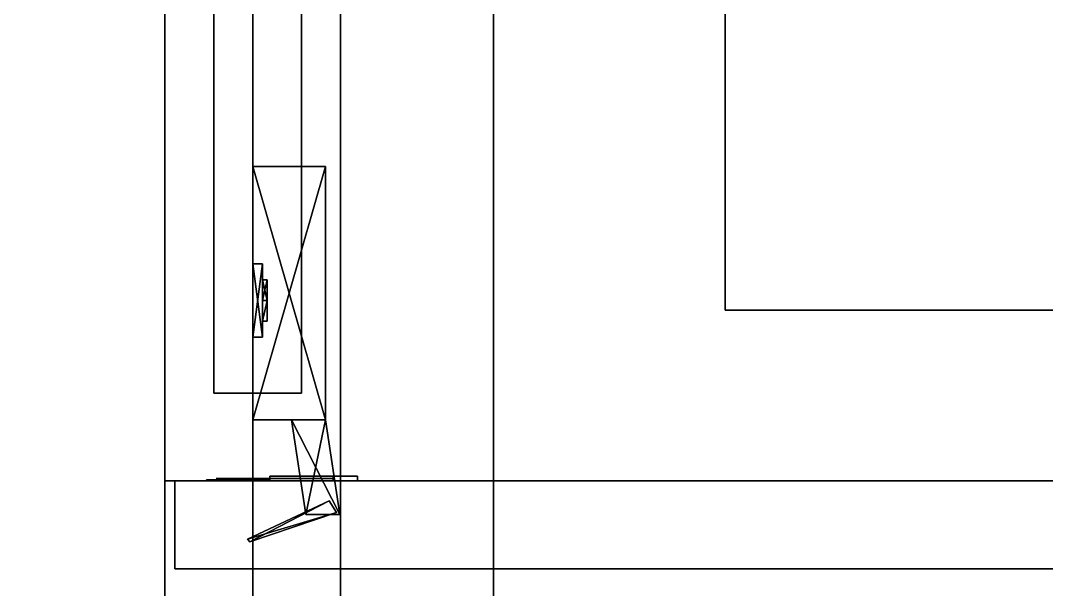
# Model space of a CAD drawing. Extents: x 0 to 6014, y -2463 to 0.
# Drawn here: x 908.4 to 1118.9, y -652.3 to -535.6 of the extents above; entities that cross this region are included whole.
import ezdxf

# ---------------------------------------------------------------- set-up
doc = ezdxf.new("R2010")
doc.units = 0
for name, color, linetype in [('LAYER0', 7, 'CONTINUOUS'), ('LAYER1', 7, 'CONTINUOUS'), ('LAYER301', 34, 'CONTINUOUS'), ('LAYER302', 34, 'CONTINUOUS'), ('LAYER303', 34, 'CONTINUOUS'), ('LAYER320', 28, 'CONTINUOUS'), ('LAYER321', 253, 'CONTINUOUS'), ('LAYER322', 28, 'CONTINUOUS'), ('LAYER323', 253, 'CONTINUOUS'), ('LAYER324', 34, 'CONTINUOUS'), ('LAYER325', 28, 'CONTINUOUS'), ('LAYER326', 253, 'CONTINUOUS'), ('LAYER327', 7, 'CONTINUOUS'), ('LAYER328', 34, 'CONTINUOUS'), ('LAYER380', 34, 'CONTINUOUS'), ('LAYER383', 7, 'CONTINUOUS'), ('LAYER394', 7, 'CONTINUOUS'), ('LAYER403', 7, 'CONTINUOUS'), ('LAYER407', 7, 'CONTINUOUS'), ('LAYER422', 250, 'CONTINUOUS'), ('LAYER565', 7, 'CONTINUOUS')]:
    doc.layers.add(name, color=color, linetype=linetype)

msp = doc.modelspace()

# ---------------------------------------------------------------- linework, layer by layer
at = {"layer": 'LAYER0'}
for points, invisible_edges in [([(1065, -20), (0, -1850), (0, -20), (1065, -20)], 1), ([(0, -1850), (1065, -20), (1065, -275), (0, -1850)], 5), ([(2107, -1850, 5), (0, -20, 5), (0, -1850, 5), (2107, -1850, 5)], 1), ([(0, -20, 5), (2107, -1850, 5), (1065, -275, 5), (0, -20, 5)], 7), ([(0, -1850), (1065, -275), (2107, -1850), (0, -1850)], 3), ([(2107, -1850), (1065, -275), (1510, -275), (2107, -1850)], 5), ([(1065, -275, 5), (2107, -1850, 5), (1510, -275, 5), (1065, -275, 5)], 3)]:
    msp.add_3dface(points, dxfattribs=dict(at, invisible_edges=invisible_edges))
at = {"layer": 'LAYER301', "invisible_edges": 1}
for points in [[(1640, -430, 1373), (956, -630, 1373), (956, -430, 1373), (1640, -430, 1373)], [(956, -630, 1373), (1640, -430, 1373), (1640, -630, 1373), (956, -630, 1373)], [(956, -430, 1391), (956, -630, 1373), (956, -630, 1391), (956, -430, 1391)], [(956, -630, 1373), (956, -430, 1391), (956, -430, 1373), (956, -630, 1373)], [(1640, -630, 1391), (956, -430, 1391), (956, -630, 1391), (1640, -630, 1391)], [(956, -430, 1391), (1640, -630, 1391), (1640, -430, 1391), (956, -430, 1391)], [(1640, -630, 1391), (956, -630, 1373), (1640, -630, 1373), (1640, -630, 1391)], [(956, -630, 1373), (1640, -630, 1391), (956, -630, 1391), (956, -630, 1373)]]:
    msp.add_3dface(points, dxfattribs=at)
at = {"layer": 'LAYER302', "invisible_edges": 1}
for points in [[(956, -430, 2382), (1640, -630, 2382), (1640, -430, 2382), (956, -430, 2382)], [(1640, -630, 2382), (956, -430, 2382), (956, -630, 2382), (1640, -630, 2382)], [(956, -430, 2382), (956, -630, 2364), (956, -630, 2382), (956, -430, 2382)], [(956, -630, 2364), (956, -430, 2382), (956, -430, 2364), (956, -630, 2364)], [(956, -630, 2364), (1640, -430, 2364), (1640, -630, 2364), (956, -630, 2364)], [(1640, -430, 2364), (956, -630, 2364), (956, -430, 2364), (1640, -430, 2364)], [(956, -630, 2364), (1640, -630, 2382), (956, -630, 2382), (956, -630, 2364)], [(1640, -630, 2382), (956, -630, 2364), (1640, -630, 2364), (1640, -630, 2382)]]:
    msp.add_3dface(points, dxfattribs=at)
at = {"layer": 'LAYER303', "invisible_edges": 1}
for points in [[(938, -430, 1372), (956, -630, 1372), (938, -630, 1372), (938, -430, 1372)], [(956, -630, 1372), (938, -430, 1372), (956, -430, 1372), (956, -630, 1372)], [(956, -430, 2383), (938, -630, 2383), (956, -630, 2383), (956, -430, 2383)], [(938, -630, 2383), (956, -430, 2383), (938, -430, 2383), (938, -630, 2383)], [(938, -630, 2383), (938, -430, 1372), (938, -630, 1372), (938, -630, 2383)], [(938, -430, 1372), (938, -630, 2383), (938, -430, 2383), (938, -430, 1372)], [(956, -430, 2383), (956, -630, 1372), (956, -430, 1372), (956, -430, 2383)], [(956, -630, 1372), (956, -430, 2383), (956, -630, 2383), (956, -630, 1372)], [(938, -630, 2383), (956, -630, 1372), (956, -630, 2383), (938, -630, 2383)], [(956, -630, 1372), (938, -630, 2383), (938, -630, 1372), (956, -630, 1372)]]:
    msp.add_3dface(points, dxfattribs=at)
at = {"layer": 'LAYER320'}
for points, invisible_edges in [([(948.5, -629.5, 1480.5), (948.5, -629.5, 1469.5), (955.5, -629.5, 1469.5), (955.2905, -629.5, 1480.317)], 4), ([(955.2905, -629.5, 1480.317), (955.5, -629.5, 1469.5), (959.5, -629.5, 1466), (959.5, -629.5, 1484)], 5), ([(977.5, -629, 1454), (972.5, -629, 1466), (959.5, -629, 1466), (959.5, -629, 1454)], 1), ([(977.5, -629, 1496), (972.5, -629, 1484), (959.5, -629, 1484), (959.5, -629, 1496)], 1), ([(959.5, -629.5, 1484), (959.5, -629.5, 1466), (972.5, -629.5, 1466), (972.5, -629.5, 1484)], 1), ([(977.5, -629, 1496), (977.5, -629, 1454), (972.5, -629, 1466), (972.5, -629, 1484)], 10), ([(947.4895, -629.75, 1470.025), (946.5, -629.75, 1475), (948.5, -629.75, 1475), (948.5, -629.75, 1469.5)], 10), ([(946.5, -629.75, 1475), (947.4895, -629.75, 1479.975), (948.5, -629.75, 1480.5), (948.5, -629.75, 1475)], 10), ([(950.3076, -629.75, 1465.808), (947.4895, -629.75, 1470.025), (948.5, -629.75, 1469.5), (952, -629.75, 1469.5)], 10), ([(947.4895, -629.75, 1479.975), (950.3076, -629.75, 1484.192), (952, -629.75, 1480.5), (948.5, -629.75, 1480.5)], 10), ([(954.5251, -629.75, 1462.99), (950.3076, -629.75, 1465.808), (952, -629.75, 1469.5), (955.5, -629.75, 1469.5)], 10), ([(950.3076, -629.75, 1484.192), (954.5251, -629.75, 1487.01), (955.5, -629.75, 1480.5), (952, -629.75, 1480.5)], 10), ([(959.5, -629.75, 1462), (954.5251, -629.75, 1462.99), (955.5, -629.75, 1469.5), (959.5, -629.75, 1466)], 2), ([(954.5251, -629.75, 1487.01), (959.5, -629.75, 1488), (959.5, -629.75, 1484), (955.5, -629.75, 1480.5)], 8)]:
    msp.add_3dface(points, dxfattribs=dict(at, invisible_edges=invisible_edges))
for points in [[(977.5, -629, 1454), (959.5, -629, 1454), (959.5, -629, 1454), (977.5, -629, 1454)], [(977.5, -629, 1496), (959.5, -629, 1496), (959.5, -629, 1496), (977.5, -629, 1496)], [(972.5, -629, 1466), (972.5, -630, 1466), (959.5, -630, 1466), (959.5, -629, 1466)], [(959.5, -629, 1466), (959.5, -630, 1466), (959.5, -630, 1454), (959.5, -629, 1454)], [(959.5, -629, 1454), (959.5, -630, 1454), (977.5, -630, 1454), (977.5, -629, 1454)], [(972.5, -629, 1484), (972.5, -630, 1484), (959.5, -630, 1484), (959.5, -629, 1484)], [(959.5, -629, 1484), (959.5, -630, 1484), (959.5, -630, 1496), (959.5, -629, 1496)], [(959.5, -629, 1496), (959.5, -630, 1496), (977.5, -630, 1496), (977.5, -629, 1496)], [(972.5, -629, 1466), (972.5, -630, 1466), (972.5, -630, 1484), (972.5, -629, 1484)], [(977.5, -629, 1496), (977.5, -630, 1496), (977.5, -629, 1496)], [(977.5, -630, 1454), (977.5, -630, 1496), (977.5, -629, 1496), (977.5, -629, 1454)], [(959.5, -630, 1466), (959.5, -630, 1454), (959.5, -630, 1466)], [(959.5, -630, 1484), (959.5, -630, 1496), (959.5, -630, 1484)], [(977.5, -630, 1454), (959.5, -630, 1454), (959.5, -630, 1496), (977.5, -630, 1496)], [(972.5, -630, 1466), (972.5, -630, 1484), (972.5, -630, 1466)]]:
    msp.add_3dface(points, dxfattribs=at)
at = {"layer": 'LAYER321'}
for points in [[(956, -565.5, 1468.217), (970.9214, -617.5, 1468.217), (956, -617.5, 1468.217), (956, -565.5, 1468.217)], [(970.9214, -565.5, 1468.217), (970.9214, -617.5, 1468.217), (956, -565.5, 1468.217), (970.9214, -565.5, 1468.217)], [(956, -565.5, 1481.783), (970.9214, -565.5, 1468.217), (956, -565.5, 1468.217), (956, -565.5, 1481.783)], [(970.9214, -565.5, 1481.783), (970.9214, -565.5, 1468.217), (956, -565.5, 1481.783), (970.9214, -565.5, 1481.783)], [(956, -617.5, 1481.783), (970.9214, -565.5, 1481.783), (956, -565.5, 1481.783), (956, -617.5, 1481.783)], [(970.9214, -617.5, 1481.783), (970.9214, -565.5, 1481.783), (956, -617.5, 1481.783), (970.9214, -617.5, 1481.783)], [(970.9214, -565.5, 1468.217), (970.9214, -617.5, 1481.783), (970.9214, -617.5, 1468.217), (970.9214, -565.5, 1468.217)], [(970.9214, -565.5, 1481.783), (970.9214, -617.5, 1481.783), (970.9214, -565.5, 1468.217), (970.9214, -565.5, 1481.783)], [(956, -585.5, 1501), (956, -600.5, 1501), (957.9895, -600.5, 1501), (956, -585.5, 1501)], [(957.9895, -585.5, 1501), (956, -585.5, 1501), (957.9895, -600.5, 1501), (957.9895, -585.5, 1501)], [(956, -585.5, 1449), (956, -585.5, 1501), (957.9895, -585.5, 1501), (956, -585.5, 1449)], [(957.9895, -585.5, 1449), (956, -585.5, 1449), (957.9895, -585.5, 1501), (957.9895, -585.5, 1449)], [(956, -600.5, 1449), (956, -585.5, 1449), (957.9895, -585.5, 1449), (956, -600.5, 1449)], [(957.9895, -600.5, 1449), (956, -600.5, 1449), (957.9895, -585.5, 1449), (957.9895, -600.5, 1449)], [(957.9895, -585.5, 1501), (957.9895, -600.5, 1501), (957.9895, -600.5, 1449), (957.9895, -585.5, 1501)], [(957.9895, -585.5, 1449), (957.9895, -585.5, 1501), (957.9895, -600.5, 1449), (957.9895, -585.5, 1449)], [(957.9895, -593, 1488.291), (958.9844, -588.7573, 1493.087), (958.9844, -593, 1488.291), (957.9895, -593, 1488.291)], [(957.9895, -588.7573, 1493.087), (958.9844, -588.7573, 1493.087), (957.9895, -593, 1488.291), (957.9895, -588.7573, 1493.087)], [(957.9895, -588.7573, 1493.087), (958.9844, -593, 1497.883), (958.9844, -588.7573, 1493.087), (957.9895, -588.7573, 1493.087)], [(957.9895, -593, 1497.883), (958.9844, -593, 1497.883), (957.9895, -588.7573, 1493.087), (957.9895, -593, 1497.883)], [(957.9895, -593, 1488.291), (957.9895, -588.7573, 1493.087), (957.9895, -593, 1497.883), (957.9895, -593, 1488.291)], [(957.9895, -593, 1452.117), (958.9844, -588.7573, 1456.913), (958.9844, -593, 1452.117), (957.9895, -593, 1452.117)], [(957.9895, -588.7573, 1456.913), (958.9844, -588.7573, 1456.913), (957.9895, -593, 1452.117), (957.9895, -588.7573, 1456.913)], [(957.9895, -588.7573, 1456.913), (958.9844, -593, 1461.709), (958.9844, -588.7573, 1456.913), (957.9895, -588.7573, 1456.913)], [(957.9895, -593, 1461.709), (958.9844, -593, 1461.709), (957.9895, -588.7573, 1456.913), (957.9895, -593, 1461.709)], [(957.9895, -593, 1452.117), (957.9895, -588.7573, 1456.913), (957.9895, -593, 1461.709), (957.9895, -593, 1452.117)], [(958.9844, -597.2427, 1493.087), (958.9844, -588.7573, 1493.087), (958.9844, -593, 1497.883), (958.9844, -597.2427, 1493.087)], [(958.9844, -593, 1488.291), (958.9844, -588.7573, 1493.087), (958.9844, -597.2427, 1493.087), (958.9844, -593, 1488.291)], [(958.9844, -597.2427, 1456.913), (958.9844, -588.7573, 1456.913), (958.9844, -593, 1461.709), (958.9844, -597.2427, 1456.913)], [(958.9844, -593, 1452.117), (958.9844, -588.7573, 1456.913), (958.9844, -597.2427, 1456.913), (958.9844, -593, 1452.117)], [(957.9895, -597.2427, 1493.087), (958.9844, -593, 1488.291), (958.9844, -597.2427, 1493.087), (957.9895, -597.2427, 1493.087)], [(957.9895, -593, 1488.291), (958.9844, -593, 1488.291), (957.9895, -597.2427, 1493.087), (957.9895, -593, 1488.291)], [(957.9895, -597.2427, 1493.087), (957.9895, -593, 1488.291), (957.9895, -593, 1497.883), (957.9895, -597.2427, 1493.087)], [(957.9895, -597.2427, 1493.087), (958.9844, -593, 1497.883), (957.9895, -593, 1497.883), (957.9895, -597.2427, 1493.087)], [(958.9844, -597.2427, 1493.087), (958.9844, -593, 1497.883), (957.9895, -597.2427, 1493.087), (958.9844, -597.2427, 1493.087)], [(957.9895, -597.2427, 1456.913), (958.9844, -593, 1452.117), (958.9844, -597.2427, 1456.913), (957.9895, -597.2427, 1456.913)], [(957.9895, -593, 1452.117), (958.9844, -593, 1452.117), (957.9895, -597.2427, 1456.913), (957.9895, -593, 1452.117)], [(957.9895, -597.2427, 1456.913), (957.9895, -593, 1452.117), (957.9895, -593, 1461.709), (957.9895, -597.2427, 1456.913)], [(957.9895, -597.2427, 1456.913), (958.9844, -593, 1461.709), (957.9895, -593, 1461.709), (957.9895, -597.2427, 1456.913)], [(958.9844, -597.2427, 1456.913), (958.9844, -593, 1461.709), (957.9895, -597.2427, 1456.913), (958.9844, -597.2427, 1456.913)], [(957.9895, -600.5, 1501), (956, -600.5, 1501), (956, -600.5, 1449), (957.9895, -600.5, 1501)], [(957.9895, -600.5, 1449), (957.9895, -600.5, 1501), (956, -600.5, 1449), (957.9895, -600.5, 1449)], [(963.958, -617.5, 1468.217), (973.9058, -636.8654, 1468.217), (966.9424, -636.8654, 1468.217), (963.958, -617.5, 1468.217)], [(970.9214, -617.5, 1468.217), (973.9058, -636.8654, 1468.217), (963.958, -617.5, 1468.217), (970.9214, -617.5, 1468.217)], [(966.9424, -636.8654, 1481.783), (970.9214, -617.5, 1481.783), (963.958, -617.5, 1481.783), (966.9424, -636.8654, 1481.783)], [(973.9058, -636.8654, 1481.783), (970.9214, -617.5, 1481.783), (966.9424, -636.8654, 1481.783), (973.9058, -636.8654, 1481.783)], [(970.9214, -617.5, 1468.217), (973.9058, -636.8654, 1481.783), (973.9058, -636.8654, 1468.217), (970.9214, -617.5, 1468.217)], [(970.9214, -617.5, 1481.783), (973.9058, -636.8654, 1481.783), (970.9214, -617.5, 1468.217), (970.9214, -617.5, 1481.783)], [(971.6919, -634.0753, 1469.348), (955.4094, -642.5, 1469.348), (954.9182, -641.9226, 1469.348), (971.6919, -634.0753, 1469.348)], [(954.9182, -641.9226, 1480.652), (973.1821, -636.4556, 1480.652), (971.6919, -634.0753, 1480.652), (954.9182, -641.9226, 1480.652)], [(973.1821, -636.4556, 1469.348), (955.4094, -642.5, 1469.348), (971.6919, -634.0753, 1469.348), (973.1821, -636.4556, 1469.348)], [(955.4094, -642.5, 1480.652), (973.1821, -636.4556, 1480.652), (954.9182, -641.9226, 1480.652), (955.4094, -642.5, 1480.652)], [(973.1821, -636.4556, 1469.348), (955.4094, -642.5, 1480.652), (955.4094, -642.5, 1469.348), (973.1821, -636.4556, 1469.348)], [(973.1821, -636.4556, 1480.652), (955.4094, -642.5, 1480.652), (973.1821, -636.4556, 1469.348), (973.1821, -636.4556, 1480.652)]]:
    msp.add_3dface(points, dxfattribs=at)
at = {"layer": 'LAYER322'}
for points, invisible_edges in [([(948.5, -629.5, 1883), (948.5, -629.5, 1872), (955.5, -629.5, 1872), (955.2905, -629.5, 1882.817)], 4), ([(955.2905, -629.5, 1882.817), (955.5, -629.5, 1872), (959.5, -629.5, 1868.5), (959.5, -629.5, 1886.5)], 5), ([(977.5, -629, 1856.5), (972.5, -629, 1868.5), (959.5, -629, 1868.5), (959.5, -629, 1856.5)], 1), ([(977.5, -629, 1898.5), (972.5, -629, 1886.5), (959.5, -629, 1886.5), (959.5, -629, 1898.5)], 1), ([(959.5, -629.5, 1886.5), (959.5, -629.5, 1868.5), (972.5, -629.5, 1868.5), (972.5, -629.5, 1886.5)], 1), ([(977.5, -629, 1898.5), (977.5, -629, 1856.5), (972.5, -629, 1868.5), (972.5, -629, 1886.5)], 10), ([(947.4895, -629.75, 1872.525), (946.5, -629.75, 1877.5), (948.5, -629.75, 1877.5), (948.5, -629.75, 1872)], 10), ([(946.5, -629.75, 1877.5), (947.4895, -629.75, 1882.475), (948.5, -629.75, 1883), (948.5, -629.75, 1877.5)], 10), ([(950.3076, -629.75, 1868.308), (947.4895, -629.75, 1872.525), (948.5, -629.75, 1872), (952, -629.75, 1872)], 10), ([(947.4895, -629.75, 1882.475), (950.3076, -629.75, 1886.692), (952, -629.75, 1883), (948.5, -629.75, 1883)], 10), ([(954.5251, -629.75, 1865.49), (950.3076, -629.75, 1868.308), (952, -629.75, 1872), (955.5, -629.75, 1872)], 10), ([(950.3076, -629.75, 1886.692), (954.5251, -629.75, 1889.51), (955.5, -629.75, 1883), (952, -629.75, 1883)], 10), ([(959.5, -629.75, 1864.5), (954.5251, -629.75, 1865.49), (955.5, -629.75, 1872), (959.5, -629.75, 1868.5)], 2), ([(954.5251, -629.75, 1889.51), (959.5, -629.75, 1890.5), (959.5, -629.75, 1886.5), (955.5, -629.75, 1883)], 8)]:
    msp.add_3dface(points, dxfattribs=dict(at, invisible_edges=invisible_edges))
for points in [[(977.5, -629, 1856.5), (959.5, -629, 1856.5), (959.5, -629, 1856.5), (977.5, -629, 1856.5)], [(977.5, -629, 1898.5), (959.5, -629, 1898.5), (959.5, -629, 1898.5), (977.5, -629, 1898.5)], [(972.5, -629, 1868.5), (972.5, -630, 1868.5), (959.5, -630, 1868.5), (959.5, -629, 1868.5)], [(959.5, -629, 1868.5), (959.5, -630, 1868.5), (959.5, -630, 1856.5), (959.5, -629, 1856.5)], [(959.5, -629, 1856.5), (959.5, -630, 1856.5), (977.5, -630, 1856.5), (977.5, -629, 1856.5)], [(972.5, -629, 1886.5), (972.5, -630, 1886.5), (959.5, -630, 1886.5), (959.5, -629, 1886.5)], [(959.5, -629, 1886.5), (959.5, -630, 1886.5), (959.5, -630, 1898.5), (959.5, -629, 1898.5)], [(959.5, -629, 1898.5), (959.5, -630, 1898.5), (977.5, -630, 1898.5), (977.5, -629, 1898.5)], [(972.5, -629, 1868.5), (972.5, -630, 1868.5), (972.5, -630, 1886.5), (972.5, -629, 1886.5)], [(977.5, -629, 1898.5), (977.5, -630, 1898.5), (977.5, -629, 1898.5)], [(977.5, -630, 1856.5), (977.5, -630, 1898.5), (977.5, -629, 1898.5), (977.5, -629, 1856.5)], [(959.5, -630, 1868.5), (959.5, -630, 1856.5), (959.5, -630, 1868.5)], [(959.5, -630, 1886.5), (959.5, -630, 1898.5), (959.5, -630, 1886.5)], [(977.5, -630, 1856.5), (959.5, -630, 1856.5), (959.5, -630, 1898.5), (977.5, -630, 1898.5)], [(972.5, -630, 1868.5), (972.5, -630, 1886.5), (972.5, -630, 1868.5)]]:
    msp.add_3dface(points, dxfattribs=at)
at = {"layer": 'LAYER323'}
for points in [[(956, -565.5, 1870.717), (970.9214, -617.5, 1870.717), (956, -617.5, 1870.717), (956, -565.5, 1870.717)], [(970.9214, -565.5, 1870.717), (970.9214, -617.5, 1870.717), (956, -565.5, 1870.717), (970.9214, -565.5, 1870.717)], [(956, -565.5, 1884.283), (970.9214, -565.5, 1870.717), (956, -565.5, 1870.717), (956, -565.5, 1884.283)], [(970.9214, -565.5, 1884.283), (970.9214, -565.5, 1870.717), (956, -565.5, 1884.283), (970.9214, -565.5, 1884.283)], [(956, -617.5, 1884.283), (970.9214, -565.5, 1884.283), (956, -565.5, 1884.283), (956, -617.5, 1884.283)], [(970.9214, -617.5, 1884.283), (970.9214, -565.5, 1884.283), (956, -617.5, 1884.283), (970.9214, -617.5, 1884.283)], [(970.9214, -565.5, 1870.717), (970.9214, -617.5, 1884.283), (970.9214, -617.5, 1870.717), (970.9214, -565.5, 1870.717)], [(970.9214, -565.5, 1884.283), (970.9214, -617.5, 1884.283), (970.9214, -565.5, 1870.717), (970.9214, -565.5, 1884.283)], [(956, -585.5, 1903.5), (956, -600.5, 1903.5), (957.9895, -600.5, 1903.5), (956, -585.5, 1903.5)], [(957.9895, -585.5, 1903.5), (956, -585.5, 1903.5), (957.9895, -600.5, 1903.5), (957.9895, -585.5, 1903.5)], [(956, -585.5, 1851.5), (956, -585.5, 1903.5), (957.9895, -585.5, 1903.5), (956, -585.5, 1851.5)], [(957.9895, -585.5, 1851.5), (956, -585.5, 1851.5), (957.9895, -585.5, 1903.5), (957.9895, -585.5, 1851.5)], [(956, -600.5, 1851.5), (956, -585.5, 1851.5), (957.9895, -585.5, 1851.5), (956, -600.5, 1851.5)], [(957.9895, -600.5, 1851.5), (956, -600.5, 1851.5), (957.9895, -585.5, 1851.5), (957.9895, -600.5, 1851.5)], [(957.9895, -585.5, 1903.5), (957.9895, -600.5, 1903.5), (957.9895, -600.5, 1851.5), (957.9895, -585.5, 1903.5)], [(957.9895, -585.5, 1851.5), (957.9895, -585.5, 1903.5), (957.9895, -600.5, 1851.5), (957.9895, -585.5, 1851.5)], [(957.9895, -593, 1890.791), (958.9844, -588.7573, 1895.587), (958.9844, -593, 1890.791), (957.9895, -593, 1890.791)], [(957.9895, -588.7573, 1895.587), (958.9844, -588.7573, 1895.587), (957.9895, -593, 1890.791), (957.9895, -588.7573, 1895.587)], [(957.9895, -588.7573, 1895.587), (958.9844, -593, 1900.383), (958.9844, -588.7573, 1895.587), (957.9895, -588.7573, 1895.587)], [(957.9895, -593, 1900.383), (958.9844, -593, 1900.383), (957.9895, -588.7573, 1895.587), (957.9895, -593, 1900.383)], [(957.9895, -593, 1890.791), (957.9895, -588.7573, 1895.587), (957.9895, -593, 1900.383), (957.9895, -593, 1890.791)], [(957.9895, -593, 1854.617), (958.9844, -588.7573, 1859.413), (958.9844, -593, 1854.617), (957.9895, -593, 1854.617)], [(957.9895, -588.7573, 1859.413), (958.9844, -588.7573, 1859.413), (957.9895, -593, 1854.617), (957.9895, -588.7573, 1859.413)], [(957.9895, -588.7573, 1859.413), (958.9844, -593, 1864.209), (958.9844, -588.7573, 1859.413), (957.9895, -588.7573, 1859.413)], [(957.9895, -593, 1864.209), (958.9844, -593, 1864.209), (957.9895, -588.7573, 1859.413), (957.9895, -593, 1864.209)], [(957.9895, -593, 1854.617), (957.9895, -588.7573, 1859.413), (957.9895, -593, 1864.209), (957.9895, -593, 1854.617)], [(958.9844, -597.2427, 1895.587), (958.9844, -588.7573, 1895.587), (958.9844, -593, 1900.383), (958.9844, -597.2427, 1895.587)], [(958.9844, -593, 1890.791), (958.9844, -588.7573, 1895.587), (958.9844, -597.2427, 1895.587), (958.9844, -593, 1890.791)], [(958.9844, -597.2427, 1859.413), (958.9844, -588.7573, 1859.413), (958.9844, -593, 1864.209), (958.9844, -597.2427, 1859.413)], [(958.9844, -593, 1854.617), (958.9844, -588.7573, 1859.413), (958.9844, -597.2427, 1859.413), (958.9844, -593, 1854.617)], [(957.9895, -597.2427, 1895.587), (958.9844, -593, 1890.791), (958.9844, -597.2427, 1895.587), (957.9895, -597.2427, 1895.587)], [(957.9895, -593, 1890.791), (958.9844, -593, 1890.791), (957.9895, -597.2427, 1895.587), (957.9895, -593, 1890.791)], [(957.9895, -597.2427, 1895.587), (957.9895, -593, 1890.791), (957.9895, -593, 1900.383), (957.9895, -597.2427, 1895.587)], [(957.9895, -597.2427, 1895.587), (958.9844, -593, 1900.383), (957.9895, -593, 1900.383), (957.9895, -597.2427, 1895.587)], [(958.9844, -597.2427, 1895.587), (958.9844, -593, 1900.383), (957.9895, -597.2427, 1895.587), (958.9844, -597.2427, 1895.587)], [(957.9895, -597.2427, 1859.413), (958.9844, -593, 1854.617), (958.9844, -597.2427, 1859.413), (957.9895, -597.2427, 1859.413)], [(957.9895, -593, 1854.617), (958.9844, -593, 1854.617), (957.9895, -597.2427, 1859.413), (957.9895, -593, 1854.617)], [(957.9895, -597.2427, 1859.413), (957.9895, -593, 1854.617), (957.9895, -593, 1864.209), (957.9895, -597.2427, 1859.413)], [(957.9895, -597.2427, 1859.413), (958.9844, -593, 1864.209), (957.9895, -593, 1864.209), (957.9895, -597.2427, 1859.413)], [(958.9844, -597.2427, 1859.413), (958.9844, -593, 1864.209), (957.9895, -597.2427, 1859.413), (958.9844, -597.2427, 1859.413)], [(957.9895, -600.5, 1903.5), (956, -600.5, 1903.5), (956, -600.5, 1851.5), (957.9895, -600.5, 1903.5)], [(957.9895, -600.5, 1851.5), (957.9895, -600.5, 1903.5), (956, -600.5, 1851.5), (957.9895, -600.5, 1851.5)], [(963.958, -617.5, 1870.717), (973.9058, -636.8654, 1870.717), (966.9424, -636.8654, 1870.717), (963.958, -617.5, 1870.717)], [(970.9214, -617.5, 1870.717), (973.9058, -636.8654, 1870.717), (963.958, -617.5, 1870.717), (970.9214, -617.5, 1870.717)], [(966.9424, -636.8654, 1884.283), (970.9214, -617.5, 1884.283), (963.958, -617.5, 1884.283), (966.9424, -636.8654, 1884.283)], [(973.9058, -636.8654, 1884.283), (970.9214, -617.5, 1884.283), (966.9424, -636.8654, 1884.283), (973.9058, -636.8654, 1884.283)], [(970.9214, -617.5, 1870.717), (973.9058, -636.8654, 1884.283), (973.9058, -636.8654, 1870.717), (970.9214, -617.5, 1870.717)], [(970.9214, -617.5, 1884.283), (973.9058, -636.8654, 1884.283), (970.9214, -617.5, 1870.717), (970.9214, -617.5, 1884.283)], [(971.6919, -634.0753, 1871.848), (955.4094, -642.5, 1871.848), (954.9182, -641.9226, 1871.848), (971.6919, -634.0753, 1871.848)], [(954.9182, -641.9226, 1883.152), (973.1821, -636.4556, 1883.152), (971.6919, -634.0753, 1883.152), (954.9182, -641.9226, 1883.152)], [(973.1821, -636.4556, 1871.848), (955.4094, -642.5, 1871.848), (971.6919, -634.0753, 1871.848), (973.1821, -636.4556, 1871.848)], [(955.4094, -642.5, 1883.152), (973.1821, -636.4556, 1883.152), (954.9182, -641.9226, 1883.152), (955.4094, -642.5, 1883.152)], [(973.1821, -636.4556, 1871.848), (955.4094, -642.5, 1883.152), (955.4094, -642.5, 1871.848), (973.1821, -636.4556, 1871.848)], [(973.1821, -636.4556, 1883.152), (955.4094, -642.5, 1883.152), (973.1821, -636.4556, 1871.848), (973.1821, -636.4556, 1883.152)]]:
    msp.add_3dface(points, dxfattribs=at)
at = {"layer": 'LAYER324', "invisible_edges": 1}
for points in [[(1296.5, -630, 1354), (940, -630, 2380), (1296.5, -630, 2380), (1296.5, -630, 1354)], [(940, -630, 2380), (1296.5, -630, 1354), (940, -630, 1354), (940, -630, 2380)], [(1296.5, -630, 1354), (940, -648, 1354), (940, -630, 1354), (1296.5, -630, 1354)], [(940, -648, 1354), (1296.5, -630, 1354), (1296.5, -648, 1354), (940, -648, 1354)], [(940, -648, 1354), (940, -630, 2380), (940, -630, 1354), (940, -648, 1354)], [(940, -630, 2380), (940, -648, 1354), (940, -648, 2380), (940, -630, 2380)], [(1296.5, -648, 2380), (940, -630, 2380), (940, -648, 2380), (1296.5, -648, 2380)], [(940, -630, 2380), (1296.5, -648, 2380), (1296.5, -630, 2380), (940, -630, 2380)], [(940, -648, 1354), (1296.5, -648, 2380), (940, -648, 2380), (940, -648, 1354)], [(1296.5, -648, 2380), (940, -648, 1354), (1296.5, -648, 1354), (1296.5, -648, 2380)]]:
    msp.add_3dface(points, dxfattribs=at)
at = {"layer": 'LAYER325'}
for points, invisible_edges in [([(948.5, -629.5, 2285.5), (948.5, -629.5, 2274.5), (955.5, -629.5, 2274.5), (955.2905, -629.5, 2285.317)], 4), ([(955.2905, -629.5, 2285.317), (955.5, -629.5, 2274.5), (959.5, -629.5, 2271), (959.5, -629.5, 2289)], 5), ([(977.5, -629, 2259), (972.5, -629, 2271), (959.5, -629, 2271), (959.5, -629, 2259)], 1), ([(977.5, -629, 2301), (972.5, -629, 2289), (959.5, -629, 2289), (959.5, -629, 2301)], 1), ([(959.5, -629.5, 2289), (959.5, -629.5, 2271), (972.5, -629.5, 2271), (972.5, -629.5, 2289)], 1), ([(977.5, -629, 2301), (977.5, -629, 2259), (972.5, -629, 2271), (972.5, -629, 2289)], 10), ([(947.4895, -629.75, 2275.025), (946.5, -629.75, 2280), (948.5, -629.75, 2280), (948.5, -629.75, 2274.5)], 10), ([(946.5, -629.75, 2280), (947.4895, -629.75, 2284.975), (948.5, -629.75, 2285.5), (948.5, -629.75, 2280)], 10), ([(950.3076, -629.75, 2270.808), (947.4895, -629.75, 2275.025), (948.5, -629.75, 2274.5), (952, -629.75, 2274.5)], 10), ([(947.4895, -629.75, 2284.975), (950.3076, -629.75, 2289.192), (952, -629.75, 2285.5), (948.5, -629.75, 2285.5)], 10), ([(954.5251, -629.75, 2267.99), (950.3076, -629.75, 2270.808), (952, -629.75, 2274.5), (955.5, -629.75, 2274.5)], 10), ([(950.3076, -629.75, 2289.192), (954.5251, -629.75, 2292.01), (955.5, -629.75, 2285.5), (952, -629.75, 2285.5)], 10), ([(959.5, -629.75, 2267), (954.5251, -629.75, 2267.99), (955.5, -629.75, 2274.5), (959.5, -629.75, 2271)], 2), ([(954.5251, -629.75, 2292.01), (959.5, -629.75, 2293), (959.5, -629.75, 2289), (955.5, -629.75, 2285.5)], 8)]:
    msp.add_3dface(points, dxfattribs=dict(at, invisible_edges=invisible_edges))
for points in [[(977.5, -629, 2259), (959.5, -629, 2259), (959.5, -629, 2259), (977.5, -629, 2259)], [(977.5, -629, 2301), (959.5, -629, 2301), (959.5, -629, 2301), (977.5, -629, 2301)], [(972.5, -629, 2271), (972.5, -630, 2271), (959.5, -630, 2271), (959.5, -629, 2271)], [(959.5, -629, 2271), (959.5, -630, 2271), (959.5, -630, 2259), (959.5, -629, 2259)], [(959.5, -629, 2259), (959.5, -630, 2259), (977.5, -630, 2259), (977.5, -629, 2259)], [(972.5, -629, 2289), (972.5, -630, 2289), (959.5, -630, 2289), (959.5, -629, 2289)], [(959.5, -629, 2289), (959.5, -630, 2289), (959.5, -630, 2301), (959.5, -629, 2301)], [(959.5, -629, 2301), (959.5, -630, 2301), (977.5, -630, 2301), (977.5, -629, 2301)], [(972.5, -629, 2271), (972.5, -630, 2271), (972.5, -630, 2289), (972.5, -629, 2289)], [(977.5, -629, 2301), (977.5, -630, 2301), (977.5, -629, 2301)], [(977.5, -630, 2259), (977.5, -630, 2301), (977.5, -629, 2301), (977.5, -629, 2259)], [(959.5, -630, 2271), (959.5, -630, 2259), (959.5, -630, 2271)], [(959.5, -630, 2289), (959.5, -630, 2301), (959.5, -630, 2289)], [(977.5, -630, 2259), (959.5, -630, 2259), (959.5, -630, 2301), (977.5, -630, 2301)], [(972.5, -630, 2271), (972.5, -630, 2289), (972.5, -630, 2271)]]:
    msp.add_3dface(points, dxfattribs=at)
at = {"layer": 'LAYER326'}
for points in [[(956, -565.5, 2273.217), (970.9214, -617.5, 2273.217), (956, -617.5, 2273.217), (956, -565.5, 2273.217)], [(970.9214, -565.5, 2273.217), (970.9214, -617.5, 2273.217), (956, -565.5, 2273.217), (970.9214, -565.5, 2273.217)], [(956, -565.5, 2286.783), (970.9214, -565.5, 2273.217), (956, -565.5, 2273.217), (956, -565.5, 2286.783)], [(970.9214, -565.5, 2286.783), (970.9214, -565.5, 2273.217), (956, -565.5, 2286.783), (970.9214, -565.5, 2286.783)], [(956, -617.5, 2286.783), (970.9214, -565.5, 2286.783), (956, -565.5, 2286.783), (956, -617.5, 2286.783)], [(970.9214, -617.5, 2286.783), (970.9214, -565.5, 2286.783), (956, -617.5, 2286.783), (970.9214, -617.5, 2286.783)], [(970.9214, -565.5, 2273.217), (970.9214, -617.5, 2286.783), (970.9214, -617.5, 2273.217), (970.9214, -565.5, 2273.217)], [(970.9214, -565.5, 2286.783), (970.9214, -617.5, 2286.783), (970.9214, -565.5, 2273.217), (970.9214, -565.5, 2286.783)], [(956, -585.5, 2306), (956, -600.5, 2306), (957.9895, -600.5, 2306), (956, -585.5, 2306)], [(957.9895, -585.5, 2306), (956, -585.5, 2306), (957.9895, -600.5, 2306), (957.9895, -585.5, 2306)], [(956, -585.5, 2254), (956, -585.5, 2306), (957.9895, -585.5, 2306), (956, -585.5, 2254)], [(957.9895, -585.5, 2254), (956, -585.5, 2254), (957.9895, -585.5, 2306), (957.9895, -585.5, 2254)], [(956, -600.5, 2254), (956, -585.5, 2254), (957.9895, -585.5, 2254), (956, -600.5, 2254)], [(957.9895, -600.5, 2254), (956, -600.5, 2254), (957.9895, -585.5, 2254), (957.9895, -600.5, 2254)], [(957.9895, -585.5, 2306), (957.9895, -600.5, 2306), (957.9895, -600.5, 2254), (957.9895, -585.5, 2306)], [(957.9895, -585.5, 2254), (957.9895, -585.5, 2306), (957.9895, -600.5, 2254), (957.9895, -585.5, 2254)], [(957.9895, -593, 2293.291), (958.9844, -588.7573, 2298.087), (958.9844, -593, 2293.291), (957.9895, -593, 2293.291)], [(957.9895, -588.7573, 2298.087), (958.9844, -588.7573, 2298.087), (957.9895, -593, 2293.291), (957.9895, -588.7573, 2298.087)], [(957.9895, -588.7573, 2298.087), (958.9844, -593, 2302.883), (958.9844, -588.7573, 2298.087), (957.9895, -588.7573, 2298.087)], [(957.9895, -593, 2302.883), (958.9844, -593, 2302.883), (957.9895, -588.7573, 2298.087), (957.9895, -593, 2302.883)], [(957.9895, -593, 2293.291), (957.9895, -588.7573, 2298.087), (957.9895, -593, 2302.883), (957.9895, -593, 2293.291)], [(957.9895, -593, 2257.117), (958.9844, -588.7573, 2261.913), (958.9844, -593, 2257.117), (957.9895, -593, 2257.117)], [(957.9895, -588.7573, 2261.913), (958.9844, -588.7573, 2261.913), (957.9895, -593, 2257.117), (957.9895, -588.7573, 2261.913)], [(957.9895, -588.7573, 2261.913), (958.9844, -593, 2266.709), (958.9844, -588.7573, 2261.913), (957.9895, -588.7573, 2261.913)], [(957.9895, -593, 2266.709), (958.9844, -593, 2266.709), (957.9895, -588.7573, 2261.913), (957.9895, -593, 2266.709)], [(957.9895, -593, 2257.117), (957.9895, -588.7573, 2261.913), (957.9895, -593, 2266.709), (957.9895, -593, 2257.117)], [(958.9844, -597.2427, 2298.087), (958.9844, -588.7573, 2298.087), (958.9844, -593, 2302.883), (958.9844, -597.2427, 2298.087)], [(958.9844, -593, 2293.291), (958.9844, -588.7573, 2298.087), (958.9844, -597.2427, 2298.087), (958.9844, -593, 2293.291)], [(958.9844, -597.2427, 2261.913), (958.9844, -588.7573, 2261.913), (958.9844, -593, 2266.709), (958.9844, -597.2427, 2261.913)], [(958.9844, -593, 2257.117), (958.9844, -588.7573, 2261.913), (958.9844, -597.2427, 2261.913), (958.9844, -593, 2257.117)], [(957.9895, -597.2427, 2298.087), (958.9844, -593, 2293.291), (958.9844, -597.2427, 2298.087), (957.9895, -597.2427, 2298.087)], [(957.9895, -593, 2293.291), (958.9844, -593, 2293.291), (957.9895, -597.2427, 2298.087), (957.9895, -593, 2293.291)], [(957.9895, -597.2427, 2298.087), (957.9895, -593, 2293.291), (957.9895, -593, 2302.883), (957.9895, -597.2427, 2298.087)], [(957.9895, -597.2427, 2298.087), (958.9844, -593, 2302.883), (957.9895, -593, 2302.883), (957.9895, -597.2427, 2298.087)], [(958.9844, -597.2427, 2298.087), (958.9844, -593, 2302.883), (957.9895, -597.2427, 2298.087), (958.9844, -597.2427, 2298.087)], [(957.9895, -597.2427, 2261.913), (958.9844, -593, 2257.117), (958.9844, -597.2427, 2261.913), (957.9895, -597.2427, 2261.913)], [(957.9895, -593, 2257.117), (958.9844, -593, 2257.117), (957.9895, -597.2427, 2261.913), (957.9895, -593, 2257.117)], [(957.9895, -597.2427, 2261.913), (957.9895, -593, 2257.117), (957.9895, -593, 2266.709), (957.9895, -597.2427, 2261.913)], [(957.9895, -597.2427, 2261.913), (958.9844, -593, 2266.709), (957.9895, -593, 2266.709), (957.9895, -597.2427, 2261.913)], [(958.9844, -597.2427, 2261.913), (958.9844, -593, 2266.709), (957.9895, -597.2427, 2261.913), (958.9844, -597.2427, 2261.913)], [(957.9895, -600.5, 2306), (956, -600.5, 2306), (956, -600.5, 2254), (957.9895, -600.5, 2306)], [(957.9895, -600.5, 2254), (957.9895, -600.5, 2306), (956, -600.5, 2254), (957.9895, -600.5, 2254)], [(963.958, -617.5, 2273.217), (973.9058, -636.8654, 2273.217), (966.9424, -636.8654, 2273.217), (963.958, -617.5, 2273.217)], [(970.9214, -617.5, 2273.217), (973.9058, -636.8654, 2273.217), (963.958, -617.5, 2273.217), (970.9214, -617.5, 2273.217)], [(966.9424, -636.8654, 2286.783), (970.9214, -617.5, 2286.783), (963.958, -617.5, 2286.783), (966.9424, -636.8654, 2286.783)], [(973.9058, -636.8654, 2286.783), (970.9214, -617.5, 2286.783), (966.9424, -636.8654, 2286.783), (973.9058, -636.8654, 2286.783)], [(970.9214, -617.5, 2273.217), (973.9058, -636.8654, 2286.783), (973.9058, -636.8654, 2273.217), (970.9214, -617.5, 2273.217)], [(970.9214, -617.5, 2286.783), (973.9058, -636.8654, 2286.783), (970.9214, -617.5, 2273.217), (970.9214, -617.5, 2286.783)], [(971.6919, -634.0753, 2274.348), (955.4094, -642.5, 2274.348), (954.9182, -641.9226, 2274.348), (971.6919, -634.0753, 2274.348)], [(954.9182, -641.9226, 2285.652), (973.1821, -636.4556, 2285.652), (971.6919, -634.0753, 2285.652), (954.9182, -641.9226, 2285.652)], [(973.1821, -636.4556, 2274.348), (955.4094, -642.5, 2274.348), (971.6919, -634.0753, 2274.348), (973.1821, -636.4556, 2274.348)], [(955.4094, -642.5, 2285.652), (973.1821, -636.4556, 2285.652), (954.9182, -641.9226, 2285.652), (955.4094, -642.5, 2285.652)], [(973.1821, -636.4556, 2274.348), (955.4094, -642.5, 2285.652), (955.4094, -642.5, 2274.348), (973.1821, -636.4556, 2274.348)], [(973.1821, -636.4556, 2285.652), (955.4094, -642.5, 2285.652), (973.1821, -636.4556, 2274.348), (973.1821, -636.4556, 2285.652)]]:
    msp.add_3dface(points, dxfattribs=at)
at = {"layer": 'LAYER327', "invisible_edges": 1}
for points in [[(1053, -595, 2065), (1423, -430, 2065), (1053, -430, 2065), (1053, -595, 2065)], [(1423, -430, 2065), (1053, -595, 2065), (1423, -595, 2065), (1423, -430, 2065)], [(1053, -430, 1495), (1053, -595, 2065), (1053, -430, 2065), (1053, -430, 1495)], [(1053, -595, 2065), (1053, -430, 1495), (1053, -595, 1495), (1053, -595, 2065)], [(1423, -595, 1495), (1053, -430, 1495), (1423, -430, 1495), (1423, -595, 1495)], [(1053, -430, 1495), (1423, -595, 1495), (1053, -595, 1495), (1053, -430, 1495)], [(1053, -595, 2065), (1423, -595, 1495), (1423, -595, 2065), (1053, -595, 2065)], [(1423, -595, 1495), (1053, -595, 2065), (1053, -595, 1495), (1423, -595, 1495)]]:
    msp.add_3dface(points, dxfattribs=at)
at = {"layer": 'LAYER328', "invisible_edges": 1}
for points in [[(948, -400, 2345), (948, -612, 2285), (948, -612, 2345), (948, -400, 2345)], [(948, -612, 2285), (948, -400, 2345), (948, -400, 2285), (948, -612, 2285)], [(966, -400, 2285), (948, -612, 2285), (948, -400, 2285), (966, -400, 2285)], [(948, -612, 2285), (966, -400, 2285), (966, -612, 2285), (948, -612, 2285)], [(966, -612, 2345), (948, -400, 2345), (948, -612, 2345), (966, -612, 2345)], [(948, -400, 2345), (966, -612, 2345), (966, -400, 2345), (948, -400, 2345)], [(966, -400, 2285), (966, -612, 2345), (966, -612, 2285), (966, -400, 2285)], [(966, -612, 2345), (966, -400, 2285), (966, -400, 2345), (966, -612, 2345)], [(966, -612, 2345), (948, -612, 2285), (966, -612, 2285), (966, -612, 2345)], [(948, -612, 2285), (966, -612, 2345), (948, -612, 2345), (948, -612, 2285)]]:
    msp.add_3dface(points, dxfattribs=at)
at = {"layer": 'LAYER380', "invisible_edges": 1}
for points in [[(1658, -430, 2383), (938, -630, 2383), (938, -430, 2383), (1658, -430, 2383)], [(938, -630, 2383), (1658, -430, 2383), (1658, -630, 2383), (938, -630, 2383)], [(938, -430, 2401), (938, -630, 2383), (938, -630, 2401), (938, -430, 2401)], [(938, -630, 2383), (938, -430, 2401), (938, -430, 2383), (938, -630, 2383)], [(1658, -630, 2401), (938, -430, 2401), (938, -630, 2401), (1658, -630, 2401)], [(938, -430, 2401), (1658, -630, 2401), (1658, -430, 2401), (938, -430, 2401)], [(1658, -630, 2401), (938, -630, 2383), (1658, -630, 2383), (1658, -630, 2401)], [(938, -630, 2383), (1658, -630, 2401), (938, -630, 2401), (938, -630, 2383)]]:
    msp.add_3dface(points, dxfattribs=at)
at = {"layer": 'LAYER383', "invisible_edges": 3}
for points in [[(150, -170, 895), (1005.45, -532.96, 895), (150, -833, 895), (150, -170, 895)], [(1005.45, -532.96, 915), (150, -170, 915), (1005.45, -762.3, 915), (1005.45, -532.96, 915)], [(150, -833, 915), (1005.45, -762.3, 915), (150, -170, 915), (150, -833, 915)], [(1005.45, -762.3, 895), (150, -833, 895), (1005.45, -532.96, 895), (1005.45, -762.3, 895)]]:
    msp.add_3dface(points, dxfattribs=at)
at = {"layer": 'LAYER394', "invisible_edges": 1}
for points in [[(1685, -430, 146), (974, -793, 146), (974, -430, 146), (1685, -430, 146)], [(974, -793, 146), (1685, -430, 146), (1685, -793, 146), (974, -793, 146)], [(974, -430, 164), (974, -793, 146), (974, -793, 164), (974, -430, 164)], [(974, -793, 146), (974, -430, 164), (974, -430, 146), (974, -793, 146)], [(1685, -793, 164), (974, -430, 164), (974, -793, 164), (1685, -793, 164)], [(974, -430, 164), (1685, -793, 164), (1685, -430, 164), (974, -430, 164)]]:
    msp.add_3dface(points, dxfattribs=at)
at = {"layer": 'LAYER403', "invisible_edges": 1}
for points in [[(956, -430, 145), (974, -793, 145), (956, -793, 145), (956, -430, 145)], [(974, -793, 145), (956, -430, 145), (974, -430, 145), (974, -793, 145)], [(974, -430, 895), (956, -793, 895), (974, -793, 895), (974, -430, 895)], [(956, -793, 895), (974, -430, 895), (956, -430, 895), (956, -793, 895)], [(956, -793, 895), (956, -430, 145), (956, -793, 145), (956, -793, 895)], [(956, -430, 145), (956, -793, 895), (956, -430, 895), (956, -430, 145)], [(974, -430, 895), (974, -793, 145), (974, -430, 145), (974, -430, 895)], [(974, -793, 145), (974, -430, 895), (974, -793, 895), (974, -793, 145)]]:
    msp.add_3dface(points, dxfattribs=at)
at = {"layer": 'LAYER407', "invisible_edges": 1}
for points in [[(1685, -454.6, 511), (974, -773, 511), (974, -454.6, 511), (1685, -454.6, 511)], [(974, -773, 511), (1685, -454.6, 511), (1685, -773, 511), (974, -773, 511)], [(974, -454.6, 529), (974, -773, 511), (974, -773, 529), (974, -454.6, 529)], [(974, -773, 511), (974, -454.6, 529), (974, -454.6, 511), (974, -773, 511)], [(1685, -773, 529), (974, -454.6, 529), (974, -773, 529), (1685, -773, 529)], [(974, -454.6, 529), (1685, -773, 529), (1685, -454.6, 529), (974, -454.6, 529)]]:
    msp.add_3dface(points, dxfattribs=at)
at = {"layer": 'LAYER422', "invisible_edges": 1}
for points in [[(938, -430, 145), (956, -815, 145), (938, -815, 145), (938, -430, 145)], [(956, -815, 145), (938, -430, 145), (956, -430, 145), (956, -815, 145)], [(956, -430, 895), (938, -815, 895), (956, -815, 895), (956, -430, 895)], [(938, -815, 895), (956, -430, 895), (938, -430, 895), (938, -815, 895)], [(938, -815, 895), (938, -430, 145), (938, -815, 145), (938, -815, 895)], [(938, -430, 145), (938, -815, 895), (938, -430, 895), (938, -430, 145)], [(956, -430, 895), (956, -815, 145), (956, -430, 145), (956, -430, 895)], [(956, -815, 145), (956, -430, 895), (956, -815, 895), (956, -815, 145)]]:
    msp.add_3dface(points, dxfattribs=at)
at = {"layer": 'LAYER565'}
for points, invisible_edges in [([(933, -170, 2401), (150, -1700, 2401), (150, -170, 2401), (933, -170, 2401)], 1), ([(150, -1700, 2401), (933, -170, 2401), (930, -430, 2401), (150, -1700, 2401)], 5), ([(930, -1700, 2551), (150, -170, 2551), (150, -1700, 2551), (930, -1700, 2551)], 1), ([(150, -170, 2551), (930, -1700, 2551), (930, -430, 2551), (150, -170, 2551)], 7), ([(930, -430, 2401), (930, -1700, 2401), (150, -1700, 2401), (930, -430, 2401)], 5), ([(1658, -430, 2401), (930, -680, 2401), (930, -430, 2401), (1658, -430, 2401)], 3), ([(930, -680, 2401), (1658, -430, 2401), (1658, -680, 2401), (930, -680, 2401)], 1), ([(930, -1700, 2401), (930, -430, 2401), (930, -680, 2401), (930, -1700, 2401)], 3), ([(1658, -680, 2551), (930, -430, 2551), (930, -680, 2551), (1658, -680, 2551)], 3), ([(930, -430, 2551), (1658, -680, 2551), (1658, -430, 2551), (930, -430, 2551)], 1), ([(930, -430, 2551), (930, -1700, 2551), (930, -680, 2551), (930, -430, 2551)], 5)]:
    msp.add_3dface(points, dxfattribs=dict(at, invisible_edges=invisible_edges))

# ---------------------------------------------------------------- meshes
at = {"layer": 'LAYER1'}
mesh = msp.add_polymesh((11, 2), dxfattribs=at)
for k, corner in enumerate([(2257, -1700, 2554), (2257, -2463, 2554), (150, -1700, 2554), (2257, -1700, 2554), (150, -170, 2554), (150, -1700, 2554), (933, -170, 2554), (150, -170, 2554), (933, -430, 2554), (933, -170, 2554), (1658, -430, 2554), (933, -430, 2554), (1658, -160, 2554), (1658, -430, 2554), (4428, -160, 2554), (1658, -160, 2554), (4428, -800, 2554), (4428, -160, 2554), (6013.688, -800, 2554), (4428, -800, 2554), (6013.688, -650, 2554), (4578, -650, 2554)]):
    mesh.set_mesh_vertex(divmod(k, 2), corner)
at = {"layer": 'LAYER320'}
mesh = msp.add_polymesh((2, 9), dxfattribs=at)
for k, corner in enumerate([(959.5, -629.75, 1462), (954.5251, -629.75, 1462.99), (950.3076, -629.75, 1465.808), (947.4895, -629.75, 1470.025), (946.5, -629.75, 1475), (947.4895, -629.75, 1479.975), (950.3076, -629.75, 1484.192), (954.5251, -629.75, 1487.01), (959.5, -629.75, 1488), (959.5, -630, 1462), (954.5251, -630, 1462.99), (950.3076, -630, 1465.808), (947.4895, -630, 1470.025), (946.5, -630, 1475), (947.4895, -630, 1479.975), (950.3076, -630, 1484.192), (954.5251, -630, 1487.01), (959.5, -630, 1488)]):
    mesh.set_mesh_vertex(divmod(k, 9), corner)
at = {"layer": 'LAYER322'}
mesh = msp.add_polymesh((2, 9), dxfattribs=at)
for k, corner in enumerate([(959.5, -629.75, 1864.5), (954.5251, -629.75, 1865.49), (950.3076, -629.75, 1868.308), (947.4895, -629.75, 1872.525), (946.5, -629.75, 1877.5), (947.4895, -629.75, 1882.475), (950.3076, -629.75, 1886.692), (954.5251, -629.75, 1889.51), (959.5, -629.75, 1890.5), (959.5, -630, 1864.5), (954.5251, -630, 1865.49), (950.3076, -630, 1868.308), (947.4895, -630, 1872.525), (946.5, -630, 1877.5), (947.4895, -630, 1882.475), (950.3076, -630, 1886.692), (954.5251, -630, 1889.51), (959.5, -630, 1890.5)]):
    mesh.set_mesh_vertex(divmod(k, 9), corner)
at = {"layer": 'LAYER325'}
mesh = msp.add_polymesh((2, 9), dxfattribs=at)
for k, corner in enumerate([(959.5, -629.75, 2267), (954.5251, -629.75, 2267.99), (950.3076, -629.75, 2270.808), (947.4895, -629.75, 2275.025), (946.5, -629.75, 2280), (947.4895, -629.75, 2284.975), (950.3076, -629.75, 2289.192), (954.5251, -629.75, 2292.01), (959.5, -629.75, 2293), (959.5, -630, 2267), (954.5251, -630, 2267.99), (950.3076, -630, 2270.808), (947.4895, -630, 2275.025), (946.5, -630, 2280), (947.4895, -630, 2284.975), (950.3076, -630, 2289.192), (954.5251, -630, 2292.01), (959.5, -630, 2293)]):
    mesh.set_mesh_vertex(divmod(k, 9), corner)

doc.saveas('drawing.dxf')
